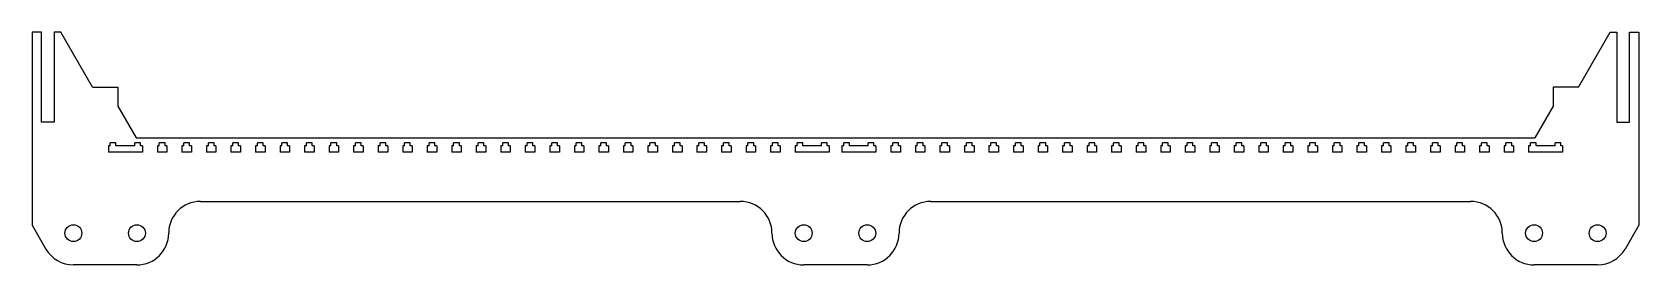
# Model space of a CAD drawing. Header units: millimetres. Extents: x -253 to 253, y -30 to 43.
import ezdxf

# ---------------------------------------------------------------- set-up
doc = ezdxf.new("R2010")
doc.units = ezdxf.units.MM

msp = doc.modelspace()

# ---------------------------------------------------------------- linework, layer by layer
at = {"color": 7, "linetype": 'Continuous', "lineweight": 25}
for p, q in [((-250, 43.32), (-253, 43.32)), ((-253, 43.32), (-253, -17.48)), ((-250, 15), (-250, 43.32)), ((-244, 43.32), (-246.1, 43.32)), ((-246.1, 43.32), (-246.1, 15)), ((-234, 26), (-244, 43.32)), ((234, 26), (244, 43.32)), ((244, 43.32), (246.1, 43.32)), ((246.1, 43.32), (246.1, 15)), ((250, 43.32), (253, 43.32)), ((250, 15), (250, 43.32)), ((253, 43.32), (253, -17.48)), ((-234, 26), (-226, 26)), ((-226, 26), (-226, 20)), ((234, 26), (226, 26)), ((226, 26), (226, 20)), ((-226, 20), (-220.23, 10)), ((226, 20), (220.23, 10)), ((-246.1, 15), (-250, 15)), ((246.1, 15), (250, 15)), ((-229, 7.5), (-229, 5.5)), ((-228.4, 7.5), (-229, 7.5)), ((-218.28, 5.5), (-229, 5.5)), ((-228.4, 7.5), (-228.4, 8.4)), ((-226.6, 8.4), (-228.4, 8.4)), ((-226.6, 7.5), (-226.6, 8.4)), ((-220.68, 7.5), (-226.6, 7.5)), ((-220.68, 7.5), (-220.68, 8.4)), ((-218.88, 8.4), (-220.68, 8.4)), ((-220.23, 10), (220.23, 10)), ((-218.88, 7.5), (-218.88, 8.4)), ((-218.28, 7.5), (-218.88, 7.5)), ((-218.28, 7.5), (-218.28, 5.5)), ((-213.55, 7.5), (-213.55, 5.5)), ((-212.95, 7.5), (-213.55, 7.5)), ((-210.55, 5.5), (-213.55, 5.5)), ((-212.95, 7.5), (-212.95, 8.4)), ((-211.15, 8.4), (-212.95, 8.4)), ((-211.15, 7.5), (-211.15, 8.4)), ((-210.55, 7.5), (-211.15, 7.5)), ((-210.55, 7.5), (-210.55, 5.5)), ((-205.83, 7.5), (-205.83, 5.5)), ((-205.23, 7.5), (-205.83, 7.5)), ((-202.83, 5.5), (-205.83, 5.5)), ((-205.23, 7.5), (-205.23, 8.4)), ((-203.43, 8.4), (-205.23, 8.4)), ((-203.43, 7.5), (-203.43, 8.4)), ((-202.83, 7.5), (-203.43, 7.5)), ((-202.83, 7.5), (-202.83, 5.5)), ((-198.1, 7.5), (-198.1, 5.5)), ((-197.5, 7.5), (-198.1, 7.5)), ((-195.1, 5.5), (-198.1, 5.5)), ((-197.5, 7.5), (-197.5, 8.4)), ((-195.7, 8.4), (-197.5, 8.4)), ((-195.7, 7.5), (-195.7, 8.4)), ((-195.1, 7.5), (-195.7, 7.5)), ((-195.1, 7.5), (-195.1, 5.5)), ((-190.38, 7.5), (-190.38, 5.5)), ((-189.78, 7.5), (-190.38, 7.5)), ((-187.38, 5.5), (-190.38, 5.5)), ((-189.78, 7.5), (-189.78, 8.4)), ((-187.98, 8.4), (-189.78, 8.4)), ((-187.98, 7.5), (-187.98, 8.4)), ((-187.38, 7.5), (-187.98, 7.5)), ((-187.38, 7.5), (-187.38, 5.5)), ((-182.66, 7.5), (-182.66, 5.5)), ((-182.06, 7.5), (-182.66, 7.5)), ((-179.66, 5.5), (-182.66, 5.5)), ((-182.06, 7.5), (-182.06, 8.4)), ((-180.26, 8.4), (-182.06, 8.4)), ((-180.26, 7.5), (-180.26, 8.4)), ((-179.66, 7.5), (-180.26, 7.5)), ((-179.66, 7.5), (-179.66, 5.5)), ((-174.93, 7.5), (-174.93, 5.5)), ((-174.33, 7.5), (-174.93, 7.5)), ((-171.93, 5.5), (-174.93, 5.5)), ((-174.33, 7.5), (-174.33, 8.4)), ((-172.53, 8.4), (-174.33, 8.4)), ((-172.53, 7.5), (-172.53, 8.4)), ((-171.93, 7.5), (-172.53, 7.5)), ((-171.93, 7.5), (-171.93, 5.5)), ((-167.21, 7.5), (-167.21, 5.5)), ((-166.61, 7.5), (-167.21, 7.5)), ((-164.21, 5.5), (-167.21, 5.5)), ((-166.61, 7.5), (-166.61, 8.4)), ((-164.81, 8.4), (-166.61, 8.4)), ((-164.81, 7.5), (-164.81, 8.4)), ((-164.21, 7.5), (-164.81, 7.5)), ((-164.21, 7.5), (-164.21, 5.5)), ((-159.48, 7.5), (-159.48, 5.5)), ((-158.88, 7.5), (-159.48, 7.5)), ((-156.48, 5.5), (-159.48, 5.5)), ((-158.88, 7.5), (-158.88, 8.4)), ((-157.08, 8.4), (-158.88, 8.4)), ((-157.08, 7.5), (-157.08, 8.4)), ((-156.48, 7.5), (-157.08, 7.5)), ((-156.48, 7.5), (-156.48, 5.5)), ((-151.76, 7.5), (-151.76, 5.5)), ((-151.16, 7.5), (-151.76, 7.5)), ((-148.76, 5.5), (-151.76, 5.5)), ((-151.16, 7.5), (-151.16, 8.4)), ((-149.36, 8.4), (-151.16, 8.4)), ((-149.36, 7.5), (-149.36, 8.4)), ((-148.76, 7.5), (-149.36, 7.5)), ((-148.76, 7.5), (-148.76, 5.5)), ((-144.03, 7.5), (-144.03, 5.5)), ((-143.43, 7.5), (-144.03, 7.5)), ((-141.03, 5.5), (-144.03, 5.5)), ((-143.43, 7.5), (-143.43, 8.4)), ((-141.63, 8.4), (-143.43, 8.4)), ((-141.63, 7.5), (-141.63, 8.4)), ((-141.03, 7.5), (-141.63, 7.5)), ((-141.03, 7.5), (-141.03, 5.5)), ((-136.31, 7.5), (-136.31, 5.5)), ((-135.71, 7.5), (-136.31, 7.5)), ((-133.31, 5.5), (-136.31, 5.5)), ((-135.71, 7.5), (-135.71, 8.4)), ((-133.91, 8.4), (-135.71, 8.4)), ((-133.91, 7.5), (-133.91, 8.4)), ((-133.31, 7.5), (-133.91, 7.5)), ((-133.31, 7.5), (-133.31, 5.5)), ((-128.59, 7.5), (-128.59, 5.5)), ((-127.99, 7.5), (-128.59, 7.5)), ((-125.59, 5.5), (-128.59, 5.5)), ((-127.99, 7.5), (-127.99, 8.4)), ((-126.19, 8.4), (-127.99, 8.4)), ((-126.19, 7.5), (-126.19, 8.4)), ((-125.59, 7.5), (-126.19, 7.5)), ((-125.59, 7.5), (-125.59, 5.5)), ((-120.86, 7.5), (-120.86, 5.5)), ((-120.26, 7.5), (-120.86, 7.5)), ((-117.86, 5.5), (-120.86, 5.5)), ((-120.26, 7.5), (-120.26, 8.4)), ((-118.46, 8.4), (-120.26, 8.4)), ((-118.46, 7.5), (-118.46, 8.4)), ((-117.86, 7.5), (-118.46, 7.5)), ((-117.86, 7.5), (-117.86, 5.5)), ((-113.14, 7.5), (-113.14, 5.5)), ((-112.54, 7.5), (-113.14, 7.5)), ((-110.14, 5.5), (-113.14, 5.5)), ((-112.54, 7.5), (-112.54, 8.4)), ((-110.74, 8.4), (-112.54, 8.4)), ((-110.74, 7.5), (-110.74, 8.4)), ((-110.14, 7.5), (-110.74, 7.5)), ((-110.14, 7.5), (-110.14, 5.5)), ((-105.41, 7.5), (-105.41, 5.5)), ((-104.81, 7.5), (-105.41, 7.5)), ((-102.41, 5.5), (-105.41, 5.5)), ((-104.81, 7.5), (-104.81, 8.4)), ((-103.01, 8.4), (-104.81, 8.4)), ((-103.01, 7.5), (-103.01, 8.4)), ((-102.41, 7.5), (-103.01, 7.5)), ((-102.41, 7.5), (-102.41, 5.5)), ((-97.69, 7.5), (-97.69, 5.5)), ((-97.09, 7.5), (-97.69, 7.5)), ((-94.69, 5.5), (-97.69, 5.5)), ((-97.09, 7.5), (-97.09, 8.4)), ((-95.29, 8.4), (-97.09, 8.4)), ((-95.29, 7.5), (-95.29, 8.4)), ((-94.69, 7.5), (-95.29, 7.5)), ((-94.69, 7.5), (-94.69, 5.5)), ((-89.97, 7.5), (-89.97, 5.5)), ((-89.37, 7.5), (-89.97, 7.5)), ((-86.97, 5.5), (-89.97, 5.5)), ((-89.37, 7.5), (-89.37, 8.4)), ((-87.57, 8.4), (-89.37, 8.4)), ((-87.57, 7.5), (-87.57, 8.4)), ((-86.97, 7.5), (-87.57, 7.5)), ((-86.97, 7.5), (-86.97, 5.5)), ((-82.24, 7.5), (-82.24, 5.5)), ((-81.64, 7.5), (-82.24, 7.5)), ((-79.24, 5.5), (-82.24, 5.5)), ((-81.64, 7.5), (-81.64, 8.4)), ((-79.84, 8.4), (-81.64, 8.4)), ((-79.84, 7.5), (-79.84, 8.4)), ((-79.24, 7.5), (-79.84, 7.5)), ((-79.24, 7.5), (-79.24, 5.5)), ((-74.52, 7.5), (-74.52, 5.5)), ((-73.92, 7.5), (-74.52, 7.5)), ((-71.52, 5.5), (-74.52, 5.5)), ((-73.92, 7.5), (-73.92, 8.4)), ((-72.12, 8.4), (-73.92, 8.4)), ((-72.12, 7.5), (-72.12, 8.4)), ((-71.52, 7.5), (-72.12, 7.5)), ((-71.52, 7.5), (-71.52, 5.5)), ((-66.79, 7.5), (-66.79, 5.5)), ((-66.19, 7.5), (-66.79, 7.5)), ((-63.79, 5.5), (-66.79, 5.5)), ((-66.19, 7.5), (-66.19, 8.4)), ((-64.39, 8.4), (-66.19, 8.4)), ((-64.39, 7.5), (-64.39, 8.4)), ((-63.79, 7.5), (-64.39, 7.5)), ((-63.79, 7.5), (-63.79, 5.5)), ((-59.07, 7.5), (-59.07, 5.5)), ((-58.47, 7.5), (-59.07, 7.5)), ((-56.07, 5.5), (-59.07, 5.5)), ((-58.47, 7.5), (-58.47, 8.4)), ((-56.67, 8.4), (-58.47, 8.4)), ((-56.67, 7.5), (-56.67, 8.4)), ((-56.07, 7.5), (-56.67, 7.5)), ((-56.07, 7.5), (-56.07, 5.5)), ((-51.34, 7.5), (-51.34, 5.5)), ((-50.74, 7.5), (-51.34, 7.5)), ((-48.34, 5.5), (-51.34, 5.5)), ((-50.74, 7.5), (-50.74, 8.4)), ((-48.94, 8.4), (-50.74, 8.4)), ((-48.94, 7.5), (-48.94, 8.4)), ((-48.34, 7.5), (-48.94, 7.5)), ((-48.34, 7.5), (-48.34, 5.5)), ((-43.62, 7.5), (-43.62, 5.5)), ((-43.02, 7.5), (-43.62, 7.5)), ((-40.62, 5.5), (-43.62, 5.5)), ((-43.02, 7.5), (-43.02, 8.4)), ((-41.22, 8.4), (-43.02, 8.4)), ((-41.22, 7.5), (-41.22, 8.4)), ((-40.62, 7.5), (-41.22, 7.5)), ((-40.62, 7.5), (-40.62, 5.5)), ((-35.9, 7.5), (-35.9, 5.5)), ((-35.3, 7.5), (-35.9, 7.5)), ((-32.9, 5.5), (-35.9, 5.5)), ((-35.3, 7.5), (-35.3, 8.4)), ((-33.5, 8.4), (-35.3, 8.4)), ((-33.5, 7.5), (-33.5, 8.4)), ((-32.9, 7.5), (-33.5, 7.5)), ((-32.9, 7.5), (-32.9, 5.5)), ((-28.17, 7.5), (-28.17, 5.5)), ((-27.57, 7.5), (-28.17, 7.5)), ((-25.17, 5.5), (-28.17, 5.5)), ((-27.57, 7.5), (-27.57, 8.4)), ((-25.77, 8.4), (-27.57, 8.4)), ((-25.77, 7.5), (-25.77, 8.4)), ((-25.17, 7.5), (-25.77, 7.5)), ((-25.17, 7.5), (-25.17, 5.5)), ((-20.45, 7.5), (-20.45, 5.5)), ((-19.85, 7.5), (-20.45, 7.5)), ((-17.45, 5.5), (-20.45, 5.5)), ((-19.85, 7.5), (-19.85, 8.4)), ((-18.05, 8.4), (-19.85, 8.4)), ((-18.05, 7.5), (-18.05, 8.4)), ((-17.45, 7.5), (-18.05, 7.5)), ((-17.45, 7.5), (-17.45, 5.5)), ((-12.72, 7.5), (-12.72, 5.5)), ((-12.12, 7.5), (-12.72, 7.5)), ((-2, 5.5), (-12.72, 5.5)), ((-12.12, 7.5), (-12.12, 8.4)), ((-10.32, 8.4), (-12.12, 8.4)), ((-10.32, 7.5), (-10.32, 8.4)), ((-4.4, 7.5), (-10.32, 7.5)), ((-4.4, 7.5), (-4.4, 8.4)), ((-2.6, 8.4), (-4.4, 8.4)), ((-2.6, 7.5), (-2.6, 8.4)), ((-2, 7.5), (-2.6, 7.5)), ((-2, 7.5), (-2, 5.5)), ((2, 7.5), (2, 5.5)), ((2.6, 7.5), (2, 7.5)), ((12.72, 5.5), (2, 5.5)), ((2.6, 7.5), (2.6, 8.4)), ((4.4, 8.4), (2.6, 8.4)), ((4.4, 7.5), (4.4, 8.4)), ((10.32, 7.5), (4.4, 7.5)), ((10.32, 7.5), (10.32, 8.4)), ((12.12, 8.4), (10.32, 8.4)), ((12.12, 7.5), (12.12, 8.4)), ((12.72, 7.5), (12.12, 7.5)), ((12.72, 7.5), (12.72, 5.5)), ((17.45, 7.5), (17.45, 5.5)), ((18.05, 7.5), (17.45, 7.5)), ((20.45, 5.5), (17.45, 5.5)), ((18.05, 7.5), (18.05, 8.4)), ((19.85, 8.4), (18.05, 8.4)), ((19.85, 7.5), (19.85, 8.4)), ((20.45, 7.5), (19.85, 7.5)), ((20.45, 7.5), (20.45, 5.5)), ((25.17, 7.5), (25.17, 5.5)), ((25.77, 7.5), (25.17, 7.5)), ((28.17, 5.5), (25.17, 5.5)), ((25.77, 7.5), (25.77, 8.4)), ((27.57, 8.4), (25.77, 8.4)), ((27.57, 7.5), (27.57, 8.4)), ((28.17, 7.5), (27.57, 7.5)), ((28.17, 7.5), (28.17, 5.5)), ((32.9, 7.5), (32.9, 5.5)), ((33.5, 7.5), (32.9, 7.5)), ((35.9, 5.5), (32.9, 5.5)), ((33.5, 7.5), (33.5, 8.4)), ((35.3, 8.4), (33.5, 8.4)), ((35.3, 7.5), (35.3, 8.4)), ((35.9, 7.5), (35.3, 7.5)), ((35.9, 7.5), (35.9, 5.5)), ((40.62, 7.5), (40.62, 5.5)), ((41.22, 7.5), (40.62, 7.5)), ((43.62, 5.5), (40.62, 5.5)), ((41.22, 7.5), (41.22, 8.4)), ((43.02, 8.4), (41.22, 8.4)), ((43.02, 7.5), (43.02, 8.4)), ((43.62, 7.5), (43.02, 7.5)), ((43.62, 7.5), (43.62, 5.5)), ((48.34, 7.5), (48.34, 5.5)), ((48.94, 7.5), (48.34, 7.5)), ((51.34, 5.5), (48.34, 5.5)), ((48.94, 7.5), (48.94, 8.4)), ((50.74, 8.4), (48.94, 8.4)), ((50.74, 7.5), (50.74, 8.4)), ((51.34, 7.5), (50.74, 7.5)), ((51.34, 7.5), (51.34, 5.5)), ((56.07, 7.5), (56.07, 5.5)), ((56.67, 7.5), (56.07, 7.5)), ((59.07, 5.5), (56.07, 5.5)), ((56.67, 7.5), (56.67, 8.4)), ((58.47, 8.4), (56.67, 8.4)), ((58.47, 7.5), (58.47, 8.4)), ((59.07, 7.5), (58.47, 7.5)), ((59.07, 7.5), (59.07, 5.5)), ((63.79, 7.5), (63.79, 5.5)), ((64.39, 7.5), (63.79, 7.5)), ((66.79, 5.5), (63.79, 5.5)), ((64.39, 7.5), (64.39, 8.4)), ((66.19, 8.4), (64.39, 8.4)), ((66.19, 7.5), (66.19, 8.4)), ((66.79, 7.5), (66.19, 7.5)), ((66.79, 7.5), (66.79, 5.5)), ((71.52, 7.5), (71.52, 5.5)), ((72.12, 7.5), (71.52, 7.5)), ((74.52, 5.5), (71.52, 5.5)), ((72.12, 7.5), (72.12, 8.4)), ((73.92, 8.4), (72.12, 8.4)), ((73.92, 7.5), (73.92, 8.4)), ((74.52, 7.5), (73.92, 7.5)), ((74.52, 7.5), (74.52, 5.5)), ((79.24, 7.5), (79.24, 5.5)), ((79.84, 7.5), (79.24, 7.5)), ((82.24, 5.5), (79.24, 5.5)), ((79.84, 7.5), (79.84, 8.4)), ((81.64, 8.4), (79.84, 8.4)), ((81.64, 7.5), (81.64, 8.4)), ((82.24, 7.5), (81.64, 7.5)), ((82.24, 7.5), (82.24, 5.5)), ((86.97, 7.5), (86.97, 5.5)), ((87.57, 7.5), (86.97, 7.5)), ((89.97, 5.5), (86.97, 5.5)), ((87.57, 7.5), (87.57, 8.4)), ((89.37, 8.4), (87.57, 8.4)), ((89.37, 7.5), (89.37, 8.4)), ((89.97, 7.5), (89.37, 7.5)), ((89.97, 7.5), (89.97, 5.5)), ((94.69, 7.5), (94.69, 5.5)), ((95.29, 7.5), (94.69, 7.5)), ((97.69, 5.5), (94.69, 5.5)), ((95.29, 7.5), (95.29, 8.4)), ((97.09, 8.4), (95.29, 8.4)), ((97.09, 7.5), (97.09, 8.4)), ((97.69, 7.5), (97.09, 7.5)), ((97.69, 7.5), (97.69, 5.5)), ((102.41, 7.5), (102.41, 5.5)), ((103.01, 7.5), (102.41, 7.5)), ((105.41, 5.5), (102.41, 5.5)), ((103.01, 7.5), (103.01, 8.4)), ((104.81, 8.4), (103.01, 8.4)), ((104.81, 7.5), (104.81, 8.4)), ((105.41, 7.5), (104.81, 7.5)), ((105.41, 7.5), (105.41, 5.5)), ((110.14, 7.5), (110.14, 5.5)), ((110.74, 7.5), (110.14, 7.5)), ((113.14, 5.5), (110.14, 5.5)), ((110.74, 7.5), (110.74, 8.4)), ((112.54, 8.4), (110.74, 8.4)), ((112.54, 7.5), (112.54, 8.4)), ((113.14, 7.5), (112.54, 7.5)), ((113.14, 7.5), (113.14, 5.5)), ((117.86, 7.5), (117.86, 5.5)), ((118.46, 7.5), (117.86, 7.5)), ((120.86, 5.5), (117.86, 5.5)), ((118.46, 7.5), (118.46, 8.4)), ((120.26, 8.4), (118.46, 8.4)), ((120.26, 7.5), (120.26, 8.4)), ((120.86, 7.5), (120.26, 7.5)), ((120.86, 7.5), (120.86, 5.5)), ((125.59, 7.5), (125.59, 5.5)), ((126.19, 7.5), (125.59, 7.5)), ((128.59, 5.5), (125.59, 5.5)), ((126.19, 7.5), (126.19, 8.4)), ((127.99, 8.4), (126.19, 8.4)), ((127.99, 7.5), (127.99, 8.4)), ((128.59, 7.5), (127.99, 7.5)), ((128.59, 7.5), (128.59, 5.5)), ((133.31, 7.5), (133.31, 5.5)), ((133.91, 7.5), (133.31, 7.5)), ((136.31, 5.5), (133.31, 5.5)), ((133.91, 7.5), (133.91, 8.4)), ((135.71, 8.4), (133.91, 8.4)), ((135.71, 7.5), (135.71, 8.4)), ((136.31, 7.5), (135.71, 7.5)), ((136.31, 7.5), (136.31, 5.5)), ((141.03, 7.5), (141.03, 5.5)), ((141.63, 7.5), (141.03, 7.5)), ((144.03, 5.5), (141.03, 5.5)), ((141.63, 7.5), (141.63, 8.4)), ((143.43, 8.4), (141.63, 8.4)), ((143.43, 7.5), (143.43, 8.4)), ((144.03, 7.5), (143.43, 7.5)), ((144.03, 7.5), (144.03, 5.5)), ((148.76, 7.5), (148.76, 5.5)), ((149.36, 7.5), (148.76, 7.5)), ((151.76, 5.5), (148.76, 5.5)), ((149.36, 7.5), (149.36, 8.4)), ((151.16, 8.4), (149.36, 8.4)), ((151.16, 7.5), (151.16, 8.4)), ((151.76, 7.5), (151.16, 7.5)), ((151.76, 7.5), (151.76, 5.5)), ((156.48, 7.5), (156.48, 5.5)), ((157.08, 7.5), (156.48, 7.5)), ((159.48, 5.5), (156.48, 5.5)), ((157.08, 7.5), (157.08, 8.4)), ((158.88, 8.4), (157.08, 8.4)), ((158.88, 7.5), (158.88, 8.4)), ((159.48, 7.5), (158.88, 7.5)), ((159.48, 7.5), (159.48, 5.5)), ((164.21, 7.5), (164.21, 5.5)), ((164.81, 7.5), (164.21, 7.5)), ((167.21, 5.5), (164.21, 5.5)), ((164.81, 7.5), (164.81, 8.4)), ((166.61, 8.4), (164.81, 8.4)), ((166.61, 7.5), (166.61, 8.4)), ((167.21, 7.5), (166.61, 7.5)), ((167.21, 7.5), (167.21, 5.5)), ((171.93, 7.5), (171.93, 5.5)), ((172.53, 7.5), (171.93, 7.5)), ((174.93, 5.5), (171.93, 5.5)), ((172.53, 7.5), (172.53, 8.4)), ((174.33, 8.4), (172.53, 8.4)), ((174.33, 7.5), (174.33, 8.4)), ((174.93, 7.5), (174.33, 7.5)), ((174.93, 7.5), (174.93, 5.5)), ((179.66, 7.5), (179.66, 5.5)), ((180.26, 7.5), (179.66, 7.5)), ((182.66, 5.5), (179.66, 5.5)), ((180.26, 7.5), (180.26, 8.4)), ((182.06, 8.4), (180.26, 8.4)), ((182.06, 7.5), (182.06, 8.4)), ((182.66, 7.5), (182.06, 7.5)), ((182.66, 7.5), (182.66, 5.5)), ((187.38, 7.5), (187.38, 5.5)), ((187.98, 7.5), (187.38, 7.5)), ((190.38, 5.5), (187.38, 5.5)), ((187.98, 7.5), (187.98, 8.4)), ((189.78, 8.4), (187.98, 8.4)), ((189.78, 7.5), (189.78, 8.4)), ((190.38, 7.5), (189.78, 7.5)), ((190.38, 7.5), (190.38, 5.5)), ((195.1, 7.5), (195.1, 5.5)), ((195.7, 7.5), (195.1, 7.5)), ((198.1, 5.5), (195.1, 5.5)), ((195.7, 7.5), (195.7, 8.4)), ((197.5, 8.4), (195.7, 8.4)), ((197.5, 7.5), (197.5, 8.4)), ((198.1, 7.5), (197.5, 7.5)), ((198.1, 7.5), (198.1, 5.5)), ((202.83, 7.5), (202.83, 5.5)), ((203.43, 7.5), (202.83, 7.5)), ((205.83, 5.5), (202.83, 5.5)), ((203.43, 7.5), (203.43, 8.4)), ((205.23, 8.4), (203.43, 8.4)), ((205.23, 7.5), (205.23, 8.4)), ((205.83, 7.5), (205.23, 7.5)), ((205.83, 7.5), (205.83, 5.5)), ((210.55, 7.5), (210.55, 5.5)), ((211.15, 7.5), (210.55, 7.5)), ((213.55, 5.5), (210.55, 5.5)), ((211.15, 7.5), (211.15, 8.4)), ((212.95, 8.4), (211.15, 8.4)), ((212.95, 7.5), (212.95, 8.4)), ((213.55, 7.5), (212.95, 7.5)), ((213.55, 7.5), (213.55, 5.5)), ((218.28, 7.5), (218.28, 5.5)), ((218.88, 7.5), (218.28, 7.5)), ((229, 5.5), (218.28, 5.5)), ((218.88, 7.5), (218.88, 8.4)), ((220.68, 8.4), (218.88, 8.4)), ((220.68, 7.5), (220.68, 8.4)), ((226.6, 7.5), (220.68, 7.5)), ((226.6, 7.5), (226.6, 8.4)), ((228.4, 8.4), (226.6, 8.4)), ((228.4, 7.5), (228.4, 8.4)), ((229, 7.5), (228.4, 7.5)), ((229, 7.5), (229, 5.5)), ((-200, -10), (-30, -10)), ((30, -10), (200, -10)), ((-253, -17.48), (-248.66, -25)), ((253, -17.48), (248.66, -25)), ((-220, -30), (-240, -30)), ((10, -30), (-10, -30)), ((240, -30), (220, -30))]:
    msp.add_line(p, q, dxfattribs=at)
for centre in [(-240, -20), (-220, -20), (-10, -20), (10, -20), (220, -20), (240, -20)]:
    msp.add_circle(centre, 2.65, dxfattribs=at)
for centre, start, end in [((-200, -20), 90, 180), ((-30, -20), 0, 90), ((30, -20), 90, 180), ((200, -20), 0, 90), ((-220, -20), 270, 0), ((-10, -20), 180, 270), ((10, -20), 270, 0), ((220, -20), 180, 270), ((-240, -20), 210, 270), ((240, -20), 270, 330)]:
    msp.add_arc(centre, 10, start, end, dxfattribs=at)

doc.saveas('drawing.dxf')
